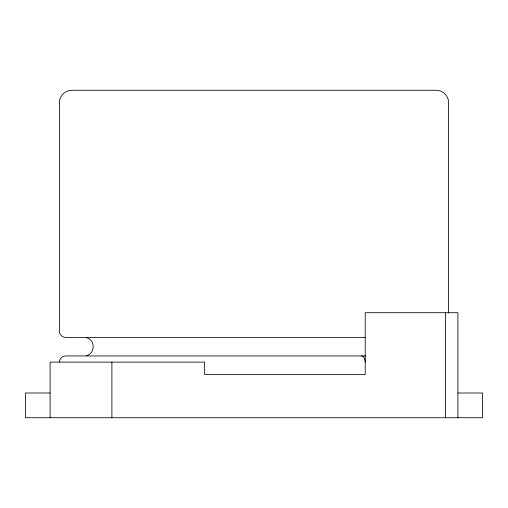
<?xml version="1.0" encoding="UTF-8"?>
<svg xmlns="http://www.w3.org/2000/svg" width="508" height="508" viewBox="0 0 508 508"><rect width="100%" height="100%" fill="white"/><g stroke="black" fill="none" stroke-linecap="round" stroke-linejoin="round"><path stroke-width="0.76" d="M59.379 362.121C59.334 358.8 62.3 355.892 65.615 355.943L365.677 355.943M86.493 355.625C95.396 353.663 95.396 339.687 86.493 337.725M365.677 337.407L65.615 337.407C62.3 337.458 59.334 334.556 59.379 331.229L59.379 102.629C59.29 95.98 65.221 90.17 71.844 90.272L436.156 90.272C442.779 90.17 448.71 95.98 448.621 102.629L448.621 312.972M50.114 393.014L25.4 393.014L25.4 417.728L482.6 417.728L482.6 393.014L457.886 393.014M457.886 417.728L457.886 312.693L365.214 312.693L365.214 374.479L204.572 374.479L204.572 362.121L50.114 362.121L50.114 417.728M445.529 312.693L445.529 417.728M111.9 362.121L111.9 417.728M361.448 355.943A6.179 3.759 -90 0 1 365.214 362.121"/></g></svg>
